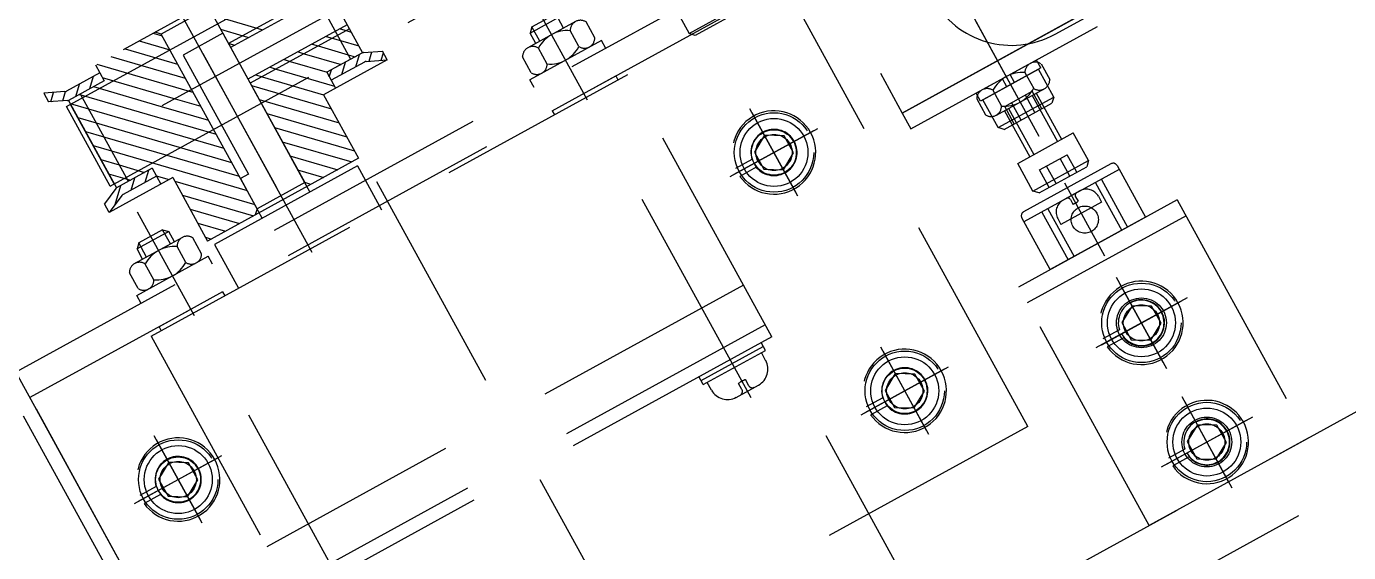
# Model space of a CAD drawing. Header units: millimetres. Extents: x 75184266 to 76346726, y -35077925 to -33679385.
# Drawn here: x 75327836.3 to 75327982.3, y -34896565.9 to -34896507.8 of the extents above; entities that cross this region are included whole.
import ezdxf

# ---------------------------------------------------------------- set-up
doc = ezdxf.new("R2010")
doc.units = ezdxf.units.MM
doc.header["$LTSCALE"] = 50
doc.header["$MEASUREMENT"] = 0
doc.linetypes.add('XR-지하3층$0$생활체육시설(최종)$0$HIDDENX2', pattern=[0.75, 0.5, -0.25])
doc.layers.add('건축', color=8, linetype='CONTINUOUS', plot=False)

msp = doc.modelspace()

# ---------------------------------------------------------------- linework, layer by layer
at = {"layer": '건축', "linetype": 'XR-지하3층$0$생활체육시설(최종)$0$HIDDENX2'}
for p, q in [((75327763.82, -34896419.29, 0), (75327886.43, -34896642.66, 0)), ((75327765.23, -34896418.52, 0), (75327887.84, -34896641.89, 0)), ((75327769.27, -34896425.89, 0), (75327883.79, -34896634.52, 0)), ((75327461.76, -34896844.51, 0), (75328198.12, -34896440.3, 0)), ((75327894.51, -34896447.26, 0), (75327933, -34896517.39, 0)), ((75327784.19, -34896453.06, 0), (75327868.88, -34896607.35, 0)), ((75327896.81, -34896478.47, 0), (75327914.12, -34896510, 0)), ((75327840.78, -34896516.68, 0), (75327907.25, -34896480.19, 0)), ((75327949.89, -34896508.69, 0), (75328003.37, -34896479.33, 0)), ((75327845.59, -34896525.45, 0), (75327912.07, -34896488.96, 0)), ((75327868.94, -34896498.37, 0), (75327838.26, -34896515.21, 0)), ((75327918.47, -34896500.27, 0), (75327835.19, -34896545.98, 0)), ((75327946.86, -34896551.99, 0), (75327918.47, -34896500.27, 0)), ((75327866.84, -34896501.81, 0), (75327872.13, -34896511.45, 0)), ((75327868.15, -34896501.08, 0), (75327873.45, -34896510.73, 0)), ((75327920.01, -34896503.08, 0), (75327836.73, -34896548.79, 0)), ((75327851.86, -34896503.62, 0), (75327866.64, -34896530.54, 0)), ((75327869.6, -34896503.71, 0), (75327858.64, -34896509.73, 0)), ((75327873.21, -34896504.58, 0), (75327841.21, -34896522.15, 0)), ((75327869.84, -34896504.15, 0), (75327858.88, -34896510.17, 0)), ((75327916.32, -34896548.83, 0), (75327891.99, -34896504.5, 0)), ((75327909.48, -34896508.63, 0), (75327915.44, -34896505.35, 0)), ((75327939.91, -34896505.04, 0), (75327948.09, -34896519.94, 0)), ((75327856.47, -34896505.78, 0), (75327851.21, -34896508.67, 0)), ((75327856.47, -34896505.78, 0), (75327867.06, -34896525.07, 0)), ((75327856.92, -34896506.6, 0), (75327861.77, -34896508.01, 0)), ((75327891.94, -34896508.56, 0), (75327895.44, -34896506.64, 0)), ((75327892.13, -34896507.88, 0), (75327894.76, -34896506.44, 0)), ((75327895.63, -34896508.02, 0), (75327894.76, -34896506.44, 0)), ((75327908.04, -34896506, 0), (75327909.48, -34896508.63, 0)), ((75327915.25, -34896506.03, 0), (75327910.16, -34896508.82, 0)), ((75327953.6, -34896506.08, 0), (75327933, -34896517.39, 0)), ((75327933, -34896517.39, 0), (75327953.16, -34896506.32, 0)), ((75327867.87, -34896532.79, 0), (75327854.19, -34896507.86, 0)), ((75327857.77, -34896508.15, 0), (75327860.22, -34896508.86, 0)), ((75327871.76, -34896507.66, 0), (75327860.8, -34896513.67, 0)), ((75327872, -34896508.1, 0), (75327861.05, -34896514.11, 0)), ((75327861.77, -34896508.01, 0), (75327862.44, -34896508.21, 0)), ((75327870.98, -34896508.09, 0), (75327871.65, -34896508.29, 0)), ((75327871.65, -34896508.29, 0), (75327872.19, -34896508.45, 0)), ((75327896.94, -34896507.3, 0), (75327891.68, -34896510.18, 0)), ((75327892.13, -34896507.88, 0), (75327891.94, -34896508.56, 0)), ((75327893, -34896509.46, 0), (75327892.13, -34896507.88, 0)), ((75327897.32, -34896510.06, 0), (75327896.36, -34896508.3, 0)), ((75327899.07, -34896509.09, 0), (75327898.11, -34896507.34, 0)), ((75327933.96, -34896519.14, 0), (75327954.56, -34896507.84, 0)), ((75327945.66, -34896515.51, 0), (75327941.09, -34896507.18, 0)), ((75327848.78, -34896509.44, 0), (75327852.18, -34896510.43, 0)), ((75327850.33, -34896508.59, 0), (75327851.33, -34896508.88, 0)), ((75327851.21, -34896508.67, 0), (75327850.54, -34896508.47, 0)), ((75327861.8, -34896527.96, 0), (75327851.21, -34896508.67, 0)), ((75327858.01, -34896508.59, 0), (75327853.63, -34896510.99, 0)), ((75327858.01, -34896508.59, 0), (75327867.64, -34896526.12, 0)), ((75327858.62, -34896509.7, 0), (75327858.67, -34896509.71, 0)), ((75327858.67, -34896509.71, 0), (75327859.35, -34896509.91, 0)), ((75327860.22, -34896508.86, 0), (75327860.9, -34896509.06, 0)), ((75327869.43, -34896508.94, 0), (75327870.1, -34896509.14, 0)), ((75327870.1, -34896509.14, 0), (75327871.01, -34896509.4, 0)), ((75327871.01, -34896509.4, 0), (75327873.05, -34896509.99, 0)), ((75327899.8, -34896509.38, 0), (75327891.91, -34896513.71, 0)), ((75327892.56, -34896509.7, 0), (75327891.94, -34896508.56, 0)), ((75327900.28, -34896510.26, 0), (75327899.8, -34896509.38, 0)), ((75327910.16, -34896508.82, 0), (75327909.48, -34896508.63, 0)), ((75327845.68, -34896511.14, 0), (75327853.88, -34896513.53, 0)), ((75327847.23, -34896510.29, 0), (75327853.03, -34896511.98, 0)), ((75327853.63, -34896510.99, 0), (75327860.85, -34896524.14, 0)), ((75327866.33, -34896510.64, 0), (75327867.01, -34896510.84, 0)), ((75327867.01, -34896510.84, 0), (75327871.08, -34896512.03, 0)), ((75327867.88, -34896509.79, 0), (75327868.55, -34896509.99, 0)), ((75327868.55, -34896509.99, 0), (75327871.86, -34896510.95, 0)), ((75327873.45, -34896510.73, 0), (75327869.5, -34896512.89, 0)), ((75327873.35, -34896510.78, 0), (75327869.5, -34896512.89, 0)), ((75327871.86, -34896510.95, 0), (75327872.63, -34896511.18, 0)), ((75327872.7, -34896512.28, 0), (75327873.1, -34896510.92, 0)), ((75327873.56, -34896510.72, 0), (75327875.63, -34896510.56, 0)), ((75327874.18, -34896511.67, 0), (75327874.48, -34896510.65, 0)), ((75327875.51, -34896511.57, 0), (75327875.75, -34896510.76, 0)), ((75327876.16, -34896511.52, 0), (75327875.63, -34896510.56, 0)), ((75327892.06, -34896512.94, 0), (75327891.1, -34896511.19, 0)), ((75327893.81, -34896511.98, 0), (75327892.85, -34896510.23, 0)), ((75327843.96, -34896512.08, 0), (75327844.92, -34896513.84, 0)), ((75327844.13, -34896511.99, 0), (75327854.31, -34896514.96, 0)), ((75327863.23, -34896512.34, 0), (75327863.91, -34896512.54, 0)), ((75327863.91, -34896512.54, 0), (75327870.34, -34896514.41, 0)), ((75327864.78, -34896511.49, 0), (75327865.46, -34896511.69, 0)), ((75327865.46, -34896511.69, 0), (75327869.53, -34896512.88, 0)), ((75327876.16, -34896511.52, 0), (75327869.15, -34896515.37, 0)), ((75327869.77, -34896513.39, 0), (75327870, -34896512.62, 0)), ((75327873.65, -34896511.76, 0), (75327869.98, -34896513.77, 0)), ((75327871.15, -34896513.13, 0), (75327871.55, -34896511.77, 0)), ((75327873.85, -34896511.7, 0), (75327876.16, -34896511.52, 0)), ((75327947.81, -34896511.54, 0), (75327941.15, -34896515.2, 0)), ((75327948.3, -34896512.42, 0), (75327941.63, -34896516.08, 0)), ((75327941.85, -34896514.81, 0), (75327947.11, -34896511.93, 0)), ((75327941.9, -34896515.93, 0), (75327948.03, -34896512.56, 0)), ((75327948.3, -34896512.42, 0), (75327947.81, -34896511.54, 0)), ((75327949.72, -34896515.63, 0), (75327948.03, -34896512.56, 0)), ((75327948.32, -34896511.95, 0), (75327949.28, -34896513.7, 0)), ((75327844.44, -34896512.96, 0), (75327840.78, -34896514.97, 0)), ((75327844.92, -34896513.84, 0), (75327840.98, -34896516, 0)), ((75327843.36, -34896514.7, 0), (75327843.75, -34896513.34, 0)), ((75327844.72, -34896513.46, 0), (75327852.76, -34896515.81, 0)), ((75327844.91, -34896513.85, 0), (75327844.91, -34896513.82, 0)), ((75327850.12, -34896542.01, 0), (75327902.72, -34896513.14, 0)), ((75327861.68, -34896513.19, 0), (75327862.36, -34896513.39, 0)), ((75327862.36, -34896513.39, 0), (75327869.15, -34896515.37, 0)), ((75327869.5, -34896512.89, 0), (75327870.46, -34896514.64, 0)), ((75327892.39, -34896514.59, 0), (75327891.91, -34896513.71, 0)), ((75327894.37, -34896517.15, 0), (75327901.38, -34896513.3, 0)), ((75327901.38, -34896513.3, 0), (75327901.62, -34896513.74, 0)), ((75327936.64, -34896574.94, 0), (75327902.72, -34896513.14, 0)), ((75327944.53, -34896514.49, 0), (75327944.05, -34896513.61, 0)), ((75327945.4, -34896514.01, 0), (75327944.92, -34896513.13, 0)), ((75327946.54, -34896512.92, 0), (75327947.51, -34896514.68, 0)), ((75327840.58, -34896515.03, 0), (75327838.26, -34896515.21, 0)), ((75327838.26, -34896515.21, 0), (75327838.79, -34896516.17, 0)), ((75327839.03, -34896516.15, 0), (75327839.32, -34896515.13, 0)), ((75327840.36, -34896516.05, 0), (75327840.66, -34896515.02, 0)), ((75327841.81, -34896515.55, 0), (75327842.2, -34896514.19, 0)), ((75327842.2, -34896515.33, 0), (75327842.35, -34896515.38, 0)), ((75327842.29, -34896515.28, 0), (75327847.59, -34896524.92, 0)), ((75327842.35, -34896515.38, 0), (75327849.66, -34896517.51, 0)), ((75327843.75, -34896514.48, 0), (75327851.21, -34896516.66, 0)), ((75327854.31, -34896514.96, 0), (75327854.73, -34896515.08, 0)), ((75327861.18, -34896514.35, 0), (75327870, -34896516.92, 0)), ((75327869.15, -34896515.37, 0), (75327873, -34896522.38, 0)), ((75327941.63, -34896516.08, 0), (75327941.15, -34896515.2, 0)), ((75327943, -34896514.87, 0), (75327943.96, -34896516.62, 0)), ((75327943.39, -34896517.62, 0), (75327948.65, -34896514.73, 0)), ((75327944.31, -34896516.66, 0), (75327947.35, -34896514.99, 0)), ((75327947.65, -34896517.34, 0), (75327946.59, -34896515.41, 0)), ((75327948.41, -34896516.92, 0), (75327947.35, -34896514.99, 0)), ((75327947.35, -34896515.45, 0), (75327950.14, -34896520.53, 0)), ((75327947.79, -34896515.21, 0), (75327950.58, -34896520.29, 0)), ((75327840.87, -34896516.01, 0), (75327838.79, -34896516.17, 0)), ((75327845.59, -34896525.45, 0), (75327840.78, -34896516.68, 0)), ((75327840.98, -34896516, 0), (75327846.27, -34896525.64, 0)), ((75327841.16, -34896516.33, 0), (75327843.2, -34896516.93, 0)), ((75327846.03, -34896525.21, 0), (75327841.22, -34896516.44, 0)), ((75327843.2, -34896516.93, 0), (75327848.11, -34896518.36, 0)), ((75327851.21, -34896516.66, 0), (75327856.43, -34896518.18, 0)), ((75327852.76, -34896515.81, 0), (75327855.58, -34896516.63, 0)), ((75327862.03, -34896515.9, 0), (75327870.85, -34896518.47, 0)), ((75327921.49, -34896526.56, 0), (75327916.2, -34896516.92, 0)), ((75327941.23, -34896515.84, 0), (75327942.19, -34896517.59, 0)), ((75327943.58, -34896519, 0), (75327941.9, -34896515.93, 0)), ((75327943.58, -34896519, 0), (75327949.72, -34896515.63, 0)), ((75327944.26, -34896519.2, 0), (75327949.52, -34896516.31, 0)), ((75327945.37, -34896518.59, 0), (75327944.31, -34896516.66, 0)), ((75327944.72, -34896516.89, 0), (75327947.51, -34896521.98, 0)), ((75327946.13, -34896518.17, 0), (75327945.07, -34896516.24, 0)), ((75327949.72, -34896515.63, 0), (75327949.52, -34896516.31, 0)), ((75327842.01, -34896517.88, 0), (75327844.05, -34896518.48, 0)), ((75327844.05, -34896518.48, 0), (75327846.56, -34896519.21, 0)), ((75327848.11, -34896518.36, 0), (75327858.13, -34896521.28, 0)), ((75327849.66, -34896517.51, 0), (75327857.28, -34896519.73, 0)), ((75327862.88, -34896517.45, 0), (75327871.7, -34896520.02, 0)), ((75327894.37, -34896517.15, 0), (75327894.61, -34896517.59, 0)), ((75327921.25, -34896526.12, 0), (75327916.44, -34896517.36, 0)), ((75327921.25, -34896526.12, 0), (75327916.44, -34896517.36, 0)), ((75327933, -34896517.39, 0), (75327933.96, -34896519.14, 0)), ((75327944.28, -34896517.13, 0), (75327947.07, -34896522.22, 0)), ((75327842.86, -34896519.43, 0), (75327844.9, -34896520.03, 0)), ((75327846.56, -34896519.21, 0), (75327858.98, -34896522.83, 0)), ((75327863.73, -34896519, 0), (75327872.55, -34896521.57, 0)), ((75327914.03, -34896524.39, 0), (75327923.67, -34896519.09, 0)), ((75327914.46, -34896524.14, 0), (75327923.23, -34896519.33, 0)), ((75327914.46, -34896524.14, 0), (75327923.23, -34896519.33, 0)), ((75327917.81, -34896519.84, 0), (75327916.68, -34896521.69, 0)), ((75327919.97, -34896519.89, 0), (75327917.81, -34896519.84, 0)), ((75327921.01, -34896521.79, 0), (75327919.97, -34896519.89, 0)), ((75327944.26, -34896519.2, 0), (75327943.58, -34896519, 0)), ((75327945.75, -34896522.94, 0), (75327951.88, -34896519.58, 0)), ((75327953.57, -34896522.64, 0), (75327951.88, -34896519.58, 0)), ((75327843.71, -34896520.98, 0), (75327845.75, -34896521.57, 0)), ((75327844.9, -34896520.03, 0), (75327845.01, -34896520.06, 0)), ((75327845.01, -34896520.06, 0), (75327859.83, -34896524.37, 0)), ((75327864.58, -34896520.55, 0), (75327872.26, -34896522.79, 0)), ((75327844.56, -34896522.53, 0), (75327846.6, -34896523.12, 0)), ((75327845.75, -34896521.57, 0), (75327860.69, -34896525.92, 0)), ((75327873, -34896522.38, 0), (75327856.34, -34896531.52, 0)), ((75327865.43, -34896522.1, 0), (75327870.71, -34896523.64, 0)), ((75327875.67, -34896609.32, 0), (75328034.77, -34896521.99, 0)), ((75327916.41, -34896522.5, 0), (75327914.6, -34896523.5, 0)), ((75327916.68, -34896521.69, 0), (75327917.72, -34896523.59, 0)), ((75327919.89, -34896523.64, 0), (75327921.01, -34896521.79, 0)), ((75327947.43, -34896526.01, 0), (75327953.57, -34896522.64, 0)), ((75327948.16, -34896523.67, 0), (75327951.2, -34896522, 0)), ((75327951.5, -34896524.35, 0), (75327950.44, -34896522.42, 0)), ((75327952.26, -34896523.93, 0), (75327951.2, -34896522, 0)), ((75327953.57, -34896522.64, 0), (75327953.37, -34896523.32, 0)), ((75327845.41, -34896524.08, 0), (75327847.45, -34896524.67, 0)), ((75327850.22, -34896523.48, 0), (75327846.27, -34896525.64, 0)), ((75327850.22, -34896523.48, 0), (75327846.27, -34896525.64, 0)), ((75327846.6, -34896523.12, 0), (75327849.38, -34896523.94, 0)), ((75327850.7, -34896524.35, 0), (75327847.03, -34896526.37, 0)), ((75327849.46, -34896525.03, 0), (75327849.85, -34896523.68, 0)), ((75327850.22, -34896523.48, 0), (75327851.18, -34896525.23, 0)), ((75327850.67, -34896524.31, 0), (75327852.1, -34896524.73, 0)), ((75327872.9, -34896523.23, 0), (75327857.12, -34896531.9, 0)), ((75327860.85, -34896524.14, 0), (75327859.97, -34896524.63, 0)), ((75327866.28, -34896523.65, 0), (75327869.16, -34896524.49, 0)), ((75327872.9, -34896523.23, 0), (75327875.54, -34896528.06, 0)), ((75327916.9, -34896523.38, 0), (75327915.08, -34896524.38, 0)), ((75327917.72, -34896523.59, 0), (75327919.89, -34896523.64, 0)), ((75327947.43, -34896526.01, 0), (75327945.75, -34896522.94, 0)), ((75327956.04, -34896523, 0), (75327946.4, -34896528.29, 0)), ((75327956.96, -34896523.63, 0), (75327946.44, -34896529.41, 0)), ((75327948.11, -34896526.21, 0), (75327953.37, -34896523.32, 0)), ((75327949.22, -34896525.6, 0), (75327948.16, -34896523.67, 0)), ((75327949.98, -34896525.18, 0), (75327948.92, -34896523.25, 0)), ((75327956.72, -34896523.19, 0), (75327959.85, -34896528.89, 0)), ((75327846.21, -34896525.73, 0), (75327844.95, -34896527.4, 0)), ((75327852.49, -34896524.51, 0), (75327845.48, -34896528.36, 0)), ((75327846.14, -34896527.48, 0), (75327846.75, -34896525.38, 0)), ((75327846.26, -34896525.63, 0), (75327846.28, -34896525.64, 0)), ((75327847.45, -34896524.67, 0), (75327847.83, -34896524.79, 0)), ((75327847.91, -34896525.89, 0), (75327848.3, -34896524.53, 0)), ((75327852.49, -34896524.51, 0), (75327856.34, -34896531.52, 0)), ((75327852.71, -34896524.9, 0), (75327861.54, -34896527.47, 0)), ((75327859.97, -34896524.63, 0), (75327862.38, -34896529.01, 0)), ((75327867.06, -34896525.07, 0), (75327861.8, -34896527.96, 0)), ((75327867.74, -34896525.27, 0), (75327867.06, -34896525.07, 0)), ((75327874.98, -34896524.94, 0), (75327914.75, -34896597.4, 0)), ((75327955.36, -34896533.18, 0), (75327950.93, -34896525.12, 0)), ((75327954.33, -34896525.08, 0), (75327957.22, -34896530.34, 0)), ((75327954.99, -34896524.71, 0), (75327957.88, -34896529.97, 0)), ((75327846.88, -34896526.5, 0), (75327845.48, -34896528.36, 0)), ((75327853.56, -34896526.45, 0), (75327861.41, -34896528.74, 0)), ((75327963.35, -34896526.97, 0), (75327945.82, -34896536.59, 0)), ((75327948.11, -34896526.21, 0), (75327947.43, -34896526.01, 0)), ((75327955, -34896527.22, 0), (75327950.52, -34896529.68, 0)), ((75327952.61, -34896525.98, 0), (75327950.76, -34896527, 0)), ((75327951.56, -34896526.94, 0), (75327951.84, -34896527.45, 0)), ((75327952.13, -34896526.62, 0), (75327952.41, -34896527.13, 0)), ((75327954.65, -34896526.58, 0), (75327955, -34896527.22, 0)), ((75327963.35, -34896526.97, 0), (75327977.79, -34896553.27, 0)), ((75327845.48, -34896528.36, 0), (75327844.95, -34896527.4, 0)), ((75327872.93, -34896572.64, 0), (75327848.6, -34896528.32, 0)), ((75327854.41, -34896528, 0), (75327859.86, -34896529.59, 0)), ((75327861.8, -34896527.96, 0), (75327861.6, -34896528.64, 0)), ((75327964.32, -34896528.72, 0), (75327946.79, -34896538.34, 0)), ((75327948.41, -34896528.32, 0), (75327951.3, -34896533.58, 0)), ((75327949.07, -34896527.96, 0), (75327951.96, -34896533.22, 0)), ((75327855.26, -34896529.55, 0), (75327858.31, -34896530.44, 0)), ((75327949.33, -34896534.67, 0), (75327946.2, -34896528.97, 0)), ((75327959.85, -34896528.89, 0), (75327949.33, -34896534.67, 0)), ((75327950.17, -34896529.04, 0), (75327950.52, -34896529.68, 0)), ((75327848.29, -34896534, 0), (75327853.55, -34896531.11, 0)), ((75327852.05, -34896530.46, 0), (75327848.55, -34896532.38, 0)), ((75327851.37, -34896530.26, 0), (75327848.74, -34896531.7, 0)), ((75327852.24, -34896531.84, 0), (75327851.37, -34896530.26, 0)), ((75327851.37, -34896530.26, 0), (75327852.05, -34896530.46, 0)), ((75327852.68, -34896531.6, 0), (75327852.05, -34896530.46, 0)), ((75327855.68, -34896532.91, 0), (75327854.72, -34896531.16, 0)), ((75327856.11, -34896531.1, 0), (75327856.76, -34896531.29, 0)), ((75327848.74, -34896531.7, 0), (75327848.55, -34896532.38, 0)), ((75327849.17, -34896533.52, 0), (75327848.55, -34896532.38, 0)), ((75327849.61, -34896533.28, 0), (75327848.74, -34896531.7, 0)), ((75327853.93, -34896533.87, 0), (75327852.97, -34896532.12, 0)), ((75327857.12, -34896531.9, 0), (75327859.76, -34896536.72, 0)), ((75327848.52, -34896537.53, 0), (75327856.41, -34896533.2, 0)), ((75327850.42, -34896535.8, 0), (75327849.46, -34896534.05, 0)), ((75327856.89, -34896534.07, 0), (75327856.41, -34896533.2, 0)), ((75327848.67, -34896536.76, 0), (75327847.71, -34896535.01, 0)), ((75327956.63, -34896535.5, 0), (75327962.17, -34896545.59, 0)), ((75327857.99, -34896537.12, 0), (75327850.98, -34896540.97, 0)), ((75327857.99, -34896537.12, 0), (75327858.23, -34896537.56, 0)), ((75327915.47, -34896536.37, 0), (75327862.87, -34896565.24, 0)), ((75327960.26, -34896562.89, 0), (75327945.82, -34896536.59, 0)), ((75327961.81, -34896544.93, 0), (75327956.99, -34896536.16, 0)), ((75327961.81, -34896544.93, 0), (75327956.99, -34896536.16, 0)), ((75327849, -34896538.4, 0), (75327848.52, -34896537.53, 0)), ((75327964.44, -34896537.78, 0), (75327954.36, -34896543.31, 0)), ((75327955.02, -34896542.95, 0), (75327963.78, -34896538.14, 0)), ((75327955.02, -34896542.95, 0), (75327963.78, -34896538.14, 0)), ((75327958.36, -34896538.65, 0), (75327957.24, -34896540.5, 0)), ((75327960.52, -34896538.69, 0), (75327958.36, -34896538.65, 0)), ((75327961.57, -34896540.59, 0), (75327960.52, -34896538.69, 0)), ((75327850.98, -34896540.97, 0), (75327851.22, -34896541.41, 0)), ((75327917.88, -34896540.75, 0), (75327865.28, -34896569.62, 0)), ((75327956.97, -34896541.31, 0), (75327955.15, -34896542.31, 0)), ((75327957.24, -34896540.5, 0), (75327958.28, -34896542.4, 0)), ((75327960.44, -34896542.44, 0), (75327961.57, -34896540.59, 0)), ((75327850.12, -34896542.01, 0), (75327884.05, -34896603.81, 0)), ((75327918.6, -34896542.07, 0), (75327866, -34896570.94, 0)), ((75327910.81, -34896546.91, 0), (75327917.66, -34896543.15, 0)), ((75327917.9, -34896543.59, 0), (75327917.42, -34896542.71, 0)), ((75327935.93, -34896552.86, 0), (75327930.64, -34896543.22, 0)), ((75327957.45, -34896542.19, 0), (75327955.63, -34896543.18, 0)), ((75327958.28, -34896542.4, 0), (75327960.44, -34896542.44, 0)), ((75327911.05, -34896547.35, 0), (75327917.9, -34896543.59, 0)), ((75327917.93, -34896544.68, 0), (75327917.47, -34896543.83, 0)), ((75327935.69, -34896552.42, 0), (75327930.88, -34896543.65, 0)), ((75327935.69, -34896552.42, 0), (75327930.88, -34896543.65, 0)), ((75327835.19, -34896545.98, 0), (75327863.58, -34896597.7, 0)), ((75327928.46, -34896550.68, 0), (75327938.1, -34896545.39, 0)), ((75327928.9, -34896550.44, 0), (75327937.67, -34896545.63, 0)), ((75327928.9, -34896550.44, 0), (75327937.67, -34896545.63, 0)), ((75327932.24, -34896546.14, 0), (75327931.12, -34896547.99, 0)), ((75327934.41, -34896546.19, 0), (75327932.24, -34896546.14, 0)), ((75327935.45, -34896548.08, 0), (75327934.41, -34896546.19, 0)), ((75327911.05, -34896547.35, 0), (75327910.57, -34896546.47, 0)), ((75327911.96, -34896547.96, 0), (75327911.49, -34896547.11, 0)), ((75327914.67, -34896548.76, 0), (75327917.14, -34896547.4, 0)), ((75327915.31, -34896547.9, 0), (75327914.94, -34896547.23, 0)), ((75327916.08, -34896547.48, 0), (75327915.71, -34896546.8, 0)), ((75327930.85, -34896548.8, 0), (75327929.03, -34896549.8, 0)), ((75327931.12, -34896547.99, 0), (75327932.16, -34896549.89, 0)), ((75327934.33, -34896549.93, 0), (75327935.45, -34896548.08, 0)), ((75327963.85, -34896548.65, 0), (75327969.39, -34896558.73, 0)), ((75327931.33, -34896549.68, 0), (75327929.52, -34896550.68, 0)), ((75327932.16, -34896549.89, 0), (75327934.33, -34896549.93, 0)), ((75327969.02, -34896558.08, 0), (75327964.21, -34896549.31, 0)), ((75327969.02, -34896558.08, 0), (75327964.21, -34896549.31, 0)), ((75327946.86, -34896551.99, 0), (75327863.58, -34896597.7, 0)), ((75327971.66, -34896550.93, 0), (75327961.58, -34896556.46, 0)), ((75327962.24, -34896556.1, 0), (75327971, -34896551.29, 0)), ((75327962.24, -34896556.1, 0), (75327971, -34896551.29, 0)), ((75327965.58, -34896551.8, 0), (75327964.45, -34896553.65, 0)), ((75327967.74, -34896551.84, 0), (75327965.58, -34896551.8, 0)), ((75327968.78, -34896553.74, 0), (75327967.74, -34896551.84, 0)), ((75327855.75, -34896562.65, 0), (75327850.45, -34896553.01, 0)), ((75327855.51, -34896562.21, 0), (75327850.7, -34896553.44, 0)), ((75327855.51, -34896562.21, 0), (75327850.7, -34896553.44, 0)), ((75327977.79, -34896553.27, 0), (75327960.26, -34896562.89, 0)), ((75327964.19, -34896554.46, 0), (75327962.37, -34896555.46, 0)), ((75327964.45, -34896553.65, 0), (75327965.5, -34896555.55, 0)), ((75327967.66, -34896555.59, 0), (75327968.78, -34896553.74, 0)), ((75327848.28, -34896560.47, 0), (75327857.92, -34896555.18, 0)), ((75327848.72, -34896560.23, 0), (75327857.48, -34896555.42, 0)), ((75327848.72, -34896560.23, 0), (75327857.48, -34896555.42, 0)), ((75327852.06, -34896555.93, 0), (75327850.94, -34896557.78, 0)), ((75327854.22, -34896555.98, 0), (75327852.06, -34896555.93, 0)), ((75327855.27, -34896557.87, 0), (75327854.22, -34896555.98, 0)), ((75327964.67, -34896555.34, 0), (75327962.85, -34896556.33, 0)), ((75327965.5, -34896555.55, 0), (75327967.66, -34896555.59, 0)), ((75327850.94, -34896557.78, 0), (75327851.98, -34896559.68, 0)), ((75327854.14, -34896559.73, 0), (75327855.27, -34896557.87, 0)), ((75327850.67, -34896558.59, 0), (75327848.85, -34896559.59, 0)), ((75327851.15, -34896559.47, 0), (75327849.33, -34896560.47, 0)), ((75327851.98, -34896559.68, 0), (75327854.14, -34896559.73, 0))]:
    msp.add_line(p, q, dxfattribs=at)
for centre, radius in [((75327918.85, -34896521.74, 0), 4.38), ((75327918.85, -34896521.74, 0), 3.75), ((75327918.85, -34896521.74, 0), 2.5), ((75327918.85, -34896521.74, 0), 2), ((75327918.85, -34896521.74, 0), 2), ((75327953.15, -34896529.15, 0), 1.5), ((75327959.4, -34896540.54, 0), 4.38), ((75327959.4, -34896540.54, 0), 3.75), ((75327959.4, -34896540.54, 0), 2.75), ((75327959.4, -34896540.54, 0), 2), ((75327959.4, -34896540.54, 0), 2), ((75327933.28, -34896548.04, 0), 4.38), ((75327933.28, -34896548.04, 0), 3.75), ((75327933.28, -34896548.04, 0), 2.5), ((75327933.28, -34896548.04, 0), 2), ((75327933.28, -34896548.04, 0), 2), ((75327966.62, -34896553.69, 0), 4.38), ((75327966.62, -34896553.69, 0), 3.75), ((75327966.62, -34896553.69, 0), 2.75), ((75327966.62, -34896553.69, 0), 2), ((75327966.62, -34896553.69, 0), 2), ((75327853.1, -34896557.83, 0), 4.38), ((75327853.1, -34896557.83, 0), 3.75), ((75327853.1, -34896557.83, 0), 2.5), ((75327853.1, -34896557.83, 0), 2), ((75327853.1, -34896557.83, 0), 2)]:
    msp.add_circle(centre, radius, dxfattribs=at)
for centre, radius, start, end in [((75327945.08, -34896499.92, 0), 10, 208.7634, 298.7634), ((75327896.06, -34896511.92, 0), 3.63, 85.3649, 152.1619), ((75327897.49, -34896508.29, 0), 1.13, 56.8359, 180.6909), ((75327897.94, -34896509.11, 0), 1.13, 236.8359, 0.6909), ((75327873.59, -34896511.22, 0), 0.5, 94.4515, 118.7634), ((75327892.23, -34896511.18, 0), 1.13, 56.8359, 180.6909), ((75327894.11, -34896508.36, 0), 3.63, 265.3649, 332.1619), ((75327873.89, -34896512.2, 0), 0.5, 94.4515, 118.7634), ((75327892.68, -34896512, 0), 1.13, 236.8359, 0.6909), ((75327947.69, -34896512.92, 0), 1.15, 57.3558, 180.171), ((75327946.27, -34896516.62, 0), 3.7, 85.6887, 151.8382), ((75327948.13, -34896513.71, 0), 1.15, 237.3558, 0.171), ((75327840.54, -34896514.53, 0), 0.5, 274.4515, 298.7634), ((75327942.38, -34896515.84, 0), 1.15, 57.3558, 180.171), ((75327944.24, -34896512.93, 0), 3.7, 265.6887, 331.8382), ((75327840.83, -34896515.51, 0), 0.5, 274.4515, 298.7634), ((75327942.81, -34896516.62, 0), 1.15, 237.3558, 0.171), ((75327918.85, -34896521.74, 0), 4.6, 215.0036, 202.5233), ((75327918.85, -34896521.74, 0), 2.55, 220.0712, 197.4557), ((75327918.85, -34896521.74, 0), 2.5, 208.7634, 118.7634), ((75327918.85, -34896521.74, 0), 2.5, 208.7634, 118.7634), ((75327956.28, -34896523.43, 0), 0.5, 28.7634, 118.7634), ((75327846.6, -34896526.03, 0), 0.5, 118.7634, 143.0754), ((75327953.34, -34896527.3, 0), 1.5, 28.7634, 118.7634), ((75327847.27, -34896526.8, 0), 0.5, 118.7634, 143.0754), ((75327951.48, -34896528.32, 0), 1.5, 118.7634, 208.7634), ((75327951.27, -34896527.1, 0), 0.329, 28.7634, 118.7634), ((75327951.35, -34896525.88, 0), 1.64, 287.2265, 310.3004), ((75327952.42, -34896526.46, 0), 0.329, 118.7634, 208.7634), ((75327946.64, -34896528.73, 0), 0.5, 118.7634, 208.7634), ((75327854.1, -34896532.11, 0), 1.13, 56.8359, 180.6909), ((75327852.67, -34896535.74, 0), 3.63, 85.3649, 152.1619), ((75327854.55, -34896532.93, 0), 1.13, 236.8359, 0.6909), ((75327848.84, -34896534.99, 0), 1.13, 56.8359, 180.6909), ((75327850.72, -34896532.18, 0), 3.63, 265.3649, 332.1619), ((75327849.29, -34896535.81, 0), 1.13, 236.8359, 0.6909), ((75327959.4, -34896540.54, 0), 4.6, 215.0036, 202.5233), ((75327959.4, -34896540.54, 0), 2.55, 220.0712, 197.4557), ((75327959.4, -34896540.54, 0), 2.5, 208.7634, 118.7634), ((75327959.4, -34896540.54, 0), 2.5, 208.7634, 118.7634), ((75327916.18, -34896545.65, 0), 2, 298.7634, 28.7634), ((75327933.28, -34896548.04, 0), 4.6, 215.0036, 202.5233), ((75327933.28, -34896548.04, 0), 2.55, 220.0712, 197.4557), ((75327933.28, -34896548.04, 0), 2.5, 208.7634, 118.7634), ((75327933.28, -34896548.04, 0), 2.5, 208.7634, 118.7634), ((75327916.36, -34896548.9, 0), 2.19, 107.2265, 130.3004), ((75327916.46, -34896547.27, 0), 0.438, 208.7634, 298.7634), ((75327913.71, -34896547, 0), 2, 208.7634, 298.7634), ((75327914.93, -34896548.11, 0), 0.438, 298.7634, 28.7634), ((75327966.62, -34896553.69, 0), 4.6, 215.0036, 202.5233), ((75327966.62, -34896553.69, 0), 2.55, 220.0712, 197.4557), ((75327966.62, -34896553.69, 0), 2.5, 208.7634, 118.7634), ((75327966.62, -34896553.69, 0), 2.5, 208.7634, 118.7634), ((75327853.1, -34896557.83, 0), 4.6, 215.0036, 202.5233), ((75327853.1, -34896557.83, 0), 2.55, 220.0712, 197.4557), ((75327853.1, -34896557.83, 0), 2.5, 208.7634, 118.7634), ((75327853.1, -34896557.83, 0), 2.5, 208.7634, 118.7634)]:
    msp.add_arc(centre, radius, start, end, dxfattribs=at)

doc.saveas('drawing.dxf')
